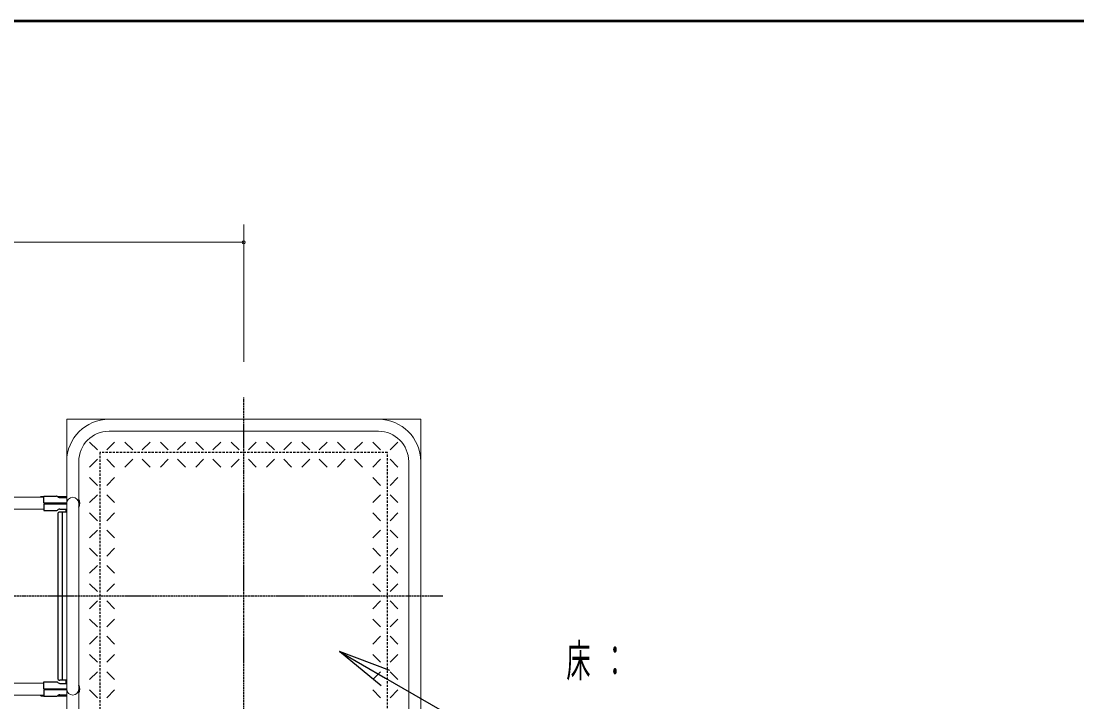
# Model space of a CAD drawing. Units: millimetres at full size; details may follow other scales. Extents: x -15630 to 0, y -2472 to 10680.
# Drawn here: x -10445 to -8059, y 9141 to 10680 of the extents above; entities that cross this region are included whole.
import ezdxf

# ---------------------------------------------------------------- set-up
doc = ezdxf.new("R2010")
doc.units = ezdxf.units.MM
doc.linetypes.add('USER2', pattern=[6, 3, -1, 1, -1])
doc.linetypes.add('USER4', pattern=[8, 5, -3])
for name, color, linetype, lineweight in [('A3図枠', 7, 'Continuous', 25), ('線', 2, 'Continuous', 25), ('補助', 2, 'Continuous', 13)]:
    doc.layers.add(name, color=color, linetype=linetype, lineweight=lineweight)
doc.styles.add('ＭＳ ゴシック', font='')
doc.styles.get('ＭＳ ゴシック').set_extended_font_data('MS Gothic')

# ---------------------------------------------------------------- blocks, each defined once
blk = doc.blocks.new('dimension_origin')
at = {"color": 0, "linetype": 'Continuous', "lineweight": -2}
blk.add_circle((0, 0), 1.25, dxfattribs=at)

msp = doc.modelspace()

# ---------------------------------------------------------------- linework, layer by layer
at = {"layer": 'A3図枠', "lineweight": 50}
msp.add_line((0, 10680), (-15400, 10680), dxfattribs=at)
at = {"layer": '線', "color": 20, "linetype": 'USER2'}
for p, q in [((-9941.689, 7586.25), (-9941.689, 9830)), ((-9491.689, 9380), (-13848.455, 9380))]:
    msp.add_line(p, q, dxfattribs=at)
at = {"layer": '線', "color": 7, "lineweight": 13}
for p, q in [((-10341.689, 8980), (-10341.689, 9780)), ((-9541.689, 9780), (-10341.689, 9780)), ((-9541.689, 8980), (-9541.689, 9780)), ((-9637.289, 9752.8), (-10246.089, 9752.8)), ((-10314.489, 9075.6), (-10314.489, 9684.4)), ((-9568.889, 9075.6), (-9568.889, 9684.4)), ((-13784.698, 9603.6), (-10393.489, 9603.6)), ((-13784.698, 9576.4), (-10393.489, 9576.4)), ((-10341.689, 9570), (-10341.689, 9190)), ((-13784.698, 9183.6), (-10393.489, 9183.6)), ((-13784.698, 9156.4), (-10393.489, 9156.4))]:
    msp.add_line(p, q, dxfattribs=at)
at = {"layer": '線'}
for p, q in [((-10289.973, 9728.284), (-10272.296, 9710.607)), ((-10233.405, 9728.284), (-10251.082, 9710.607)), ((-10209.973, 9728.284), (-10192.296, 9710.607)), ((-10153.405, 9728.284), (-10171.082, 9710.607)), ((-10129.973, 9728.284), (-10112.296, 9710.607)), ((-10073.405, 9728.284), (-10091.082, 9710.607)), ((-10049.973, 9728.284), (-10032.296, 9710.607)), ((-9993.405, 9728.284), (-10011.082, 9710.607)), ((-9969.973, 9728.284), (-9952.296, 9710.607)), ((-9913.405, 9728.284), (-9931.082, 9710.607)), ((-9889.973, 9728.284), (-9872.296, 9710.607)), ((-9833.405, 9728.284), (-9851.082, 9710.607)), ((-9809.973, 9728.284), (-9792.296, 9710.607)), ((-9753.405, 9728.284), (-9771.082, 9710.607)), ((-9729.973, 9728.284), (-9712.296, 9710.607)), ((-9673.405, 9728.284), (-9691.082, 9710.607)), ((-9649.973, 9728.284), (-9632.296, 9710.607)), ((-9593.405, 9728.284), (-9611.082, 9710.607)), ((-10272.296, 9689.393), (-10289.973, 9671.716)), ((-10251.082, 9689.393), (-10233.405, 9671.716)), ((-10192.296, 9689.393), (-10209.973, 9671.716)), ((-10171.082, 9689.393), (-10153.405, 9671.716)), ((-10112.296, 9689.393), (-10129.973, 9671.716)), ((-10091.082, 9689.393), (-10073.405, 9671.716)), ((-10032.296, 9689.393), (-10049.973, 9671.716)), ((-10011.082, 9689.393), (-9993.405, 9671.716)), ((-9952.296, 9689.393), (-9969.973, 9671.716)), ((-9931.082, 9689.393), (-9913.405, 9671.716)), ((-9872.296, 9689.393), (-9889.973, 9671.716)), ((-9851.082, 9689.393), (-9833.405, 9671.716)), ((-9792.296, 9689.393), (-9809.973, 9671.716)), ((-9771.082, 9689.393), (-9753.405, 9671.716)), ((-9712.296, 9689.393), (-9729.973, 9671.716)), ((-9691.082, 9689.393), (-9673.405, 9671.716)), ((-9632.296, 9689.393), (-9649.973, 9671.716)), ((-9611.082, 9689.393), (-9593.405, 9671.716)), ((-10289.973, 9648.284), (-10272.296, 9630.607)), ((-10233.405, 9648.284), (-10251.082, 9630.607)), ((-9649.973, 9648.284), (-9632.296, 9630.607)), ((-9593.405, 9648.284), (-9611.082, 9630.607)), ((-10399.915, 9603.6), (-10399.915, 9605)), ((-10399.915, 9605), (-10393.489, 9605)), ((-10393.489, 9606.2), (-10364.833, 9606.2)), ((-10393.489, 9590.9), (-10393.489, 9606.2)), ((-10362.753, 9605.361), (-10360.695, 9604.071)), ((-10362.176, 9605), (-10343.189, 9605)), ((-10356.975, 9603), (-10341.689, 9603)), ((-10343.189, 9603), (-10343.189, 9605)), ((-10272.296, 9609.393), (-10289.973, 9591.716)), ((-10251.082, 9609.393), (-10233.405, 9591.716)), ((-9632.296, 9609.393), (-9649.973, 9591.716)), ((-9611.082, 9609.393), (-9593.405, 9591.716)), ((-10393.489, 9590.9), (-10341.68, 9590.9)), ((-10393.489, 9589.1), (-10341.68, 9589.1)), ((-10393.489, 9589.1), (-10393.489, 9573.8)), ((-10393.489, 9573.8), (-10364.833, 9573.8)), ((-10362.753, 9574.639), (-10360.695, 9575.929)), ((-10341.689, 9570), (-10357.072, 9570)), ((-10356.975, 9577), (-10341.689, 9577)), ((-10351.689, 9570), (-10351.689, 9190)), ((-10343.189, 9570), (-10343.189, 9577)), ((-10289.973, 9568.284), (-10272.296, 9550.607)), ((-10233.405, 9568.284), (-10251.082, 9550.607)), ((-9649.973, 9568.284), (-9632.296, 9550.607)), ((-9593.405, 9568.284), (-9611.082, 9550.607)), ((-10362.072, 9565), (-10362.072, 9195)), ((-10272.296, 9529.393), (-10289.973, 9511.716)), ((-10251.082, 9529.393), (-10233.405, 9511.716)), ((-9632.296, 9529.393), (-9649.973, 9511.716)), ((-9611.082, 9529.393), (-9593.405, 9511.716)), ((-10289.973, 9488.284), (-10272.296, 9470.607)), ((-10233.405, 9488.284), (-10251.082, 9470.607)), ((-9649.973, 9488.284), (-9632.296, 9470.607)), ((-9593.405, 9488.284), (-9611.082, 9470.607)), ((-10272.296, 9449.393), (-10289.973, 9431.716)), ((-10251.082, 9449.393), (-10233.405, 9431.716)), ((-9632.296, 9449.393), (-9649.973, 9431.716)), ((-9611.082, 9449.393), (-9593.405, 9431.716)), ((-10289.973, 9408.284), (-10272.296, 9390.607)), ((-10233.405, 9408.284), (-10251.082, 9390.607)), ((-9649.973, 9408.284), (-9632.296, 9390.607)), ((-9593.405, 9408.284), (-9611.082, 9390.607)), ((-10272.296, 9369.393), (-10289.973, 9351.716)), ((-10251.082, 9369.393), (-10233.405, 9351.716)), ((-9632.296, 9369.393), (-9649.973, 9351.716)), ((-9611.082, 9369.393), (-9593.405, 9351.716)), ((-10289.973, 9328.284), (-10272.296, 9310.607)), ((-10233.405, 9328.284), (-10251.082, 9310.607)), ((-9649.973, 9328.284), (-9632.296, 9310.607)), ((-9593.405, 9328.284), (-9611.082, 9310.607)), ((-10272.296, 9289.393), (-10289.973, 9271.716)), ((-10251.082, 9289.393), (-10233.405, 9271.716)), ((-9632.296, 9289.393), (-9649.973, 9271.716)), ((-9611.082, 9289.393), (-9593.405, 9271.716)), ((-10289.973, 9248.284), (-10272.296, 9230.607)), ((-10233.405, 9248.284), (-10251.082, 9230.607)), ((-9649.973, 9248.284), (-9632.296, 9230.607)), ((-9593.405, 9248.284), (-9611.082, 9230.607)), ((-10393.489, 9186.2), (-10364.833, 9186.2)), ((-10393.489, 9170.9), (-10393.489, 9186.2)), ((-10341.689, 9190), (-10357.072, 9190)), ((-10343.189, 9183), (-10343.189, 9190)), ((-10272.296, 9209.393), (-10289.973, 9191.716)), ((-10251.082, 9209.393), (-10233.405, 9191.716)), ((-9632.296, 9209.393), (-9649.973, 9191.716)), ((-9611.082, 9209.393), (-9593.405, 9191.716)), ((-10393.489, 9170.9), (-10341.68, 9170.9)), ((-10393.489, 9169.1), (-10341.68, 9169.1)), ((-10393.489, 9169.1), (-10393.489, 9153.8)), ((-10362.753, 9185.361), (-10360.695, 9184.071)), ((-10356.975, 9183), (-10341.689, 9183)), ((-10289.973, 9168.284), (-10272.296, 9150.607)), ((-10233.405, 9168.284), (-10251.082, 9150.607)), ((-9649.973, 9168.284), (-9632.296, 9150.607)), ((-9593.405, 9168.284), (-9611.082, 9150.607)), ((-10399.915, 9155), (-10399.915, 9156.4)), ((-10399.915, 9155), (-10393.489, 9155)), ((-10393.489, 9153.8), (-10364.833, 9153.8)), ((-10362.753, 9154.639), (-10360.695, 9155.929)), ((-10362.176, 9155), (-10343.189, 9155)), ((-10356.975, 9157), (-10341.689, 9157)), ((-10343.189, 9155), (-10343.189, 9157))]:
    msp.add_line(p, q, dxfattribs=at)
at = {"layer": '線', "color": 4, "linetype": 'USER4'}
msp.add_lwpolyline([(-10266.689, 9055), (-9616.689, 9055), (-9616.689, 9705), (-10266.689, 9705)], close=True, dxfattribs=at)
at = {"layer": '線', "color": 7, "lineweight": 13}
for centre, radius, start, end in [((-10246.089, 9684.4), 95.6, 90, 180), ((-9637.289, 9684.4), 95.6, 0, 90), ((-10246.089, 9684.4), 68.4, 90, 180), ((-9637.289, 9684.4), 68.4, 0, 90), ((-10328.089, 9590), 13.6, 0, 180), ((-10328.089, 9170), 13.6, 180, 0)]:
    msp.add_arc(centre, radius, start, end, dxfattribs=at)
at = {"layer": '線'}
for centre, radius, start, end in [((-10364.833, 9603.2), 3, 46.09405, 90), ((-10356.975, 9610), 7, 237.89374, 270), ((-10328.089, 9590), 16.175, 327.22509, 32.77491), ((-10364.833, 9576.8), 3, 270, 313.90595), ((-10357.072, 9565), 5, 90, 180), ((-10356.975, 9570), 7, 90, 122.10626), ((-10364.833, 9183.2), 3, 46.09405, 90), ((-10357.072, 9195), 5, 180, 270), ((-10356.975, 9190), 7, 237.89374, 270), ((-10328.089, 9170), 16.175, 327.22509, 32.77491), ((-10364.833, 9156.8), 3, 270, 313.90595), ((-10356.975, 9150), 7, 90, 122.10626)]:
    msp.add_arc(centre, radius, start, end, dxfattribs=at)
at = {"layer": '補助'}
for p, q in [((-9941.689, 9910), (-9941.689, 10220)), ((-13598.298, 10180), (-9941.689, 10180))]:
    msp.add_line(p, q, dxfattribs=at)
at = {"layer": '補助', "lineweight": 25}
for p, q in [((-9631.26, 9177.679), (-9725.183, 9255)), ((-9611.26, 9212.321), (-9725.183, 9255)), ((-9725.183, 9255), (-9621.26, 9195)), ((-9621.26, 9195), (-9241.689, 8975.855))]:
    msp.add_line(p, q, dxfattribs=at)

# ---------------------------------------------------------------- block references
at = {"layer": '補助', "xscale": 2.67, "yscale": 2.67, "rotation": 180}
msp.add_blockref('dimension_origin', (-9941.689, 10180), dxfattribs=at)

# ---------------------------------------------------------------- texts
at = {"layer": '補助', "insert": (-9212.689, 9270.855), "char_height": 73.31, "attachment_point": 1, "style": 'ＭＳ ゴシック'}
msp.add_mtext('\\T1.5;\\W0.55;床：', dxfattribs=at)

doc.saveas('drawing.dxf')
